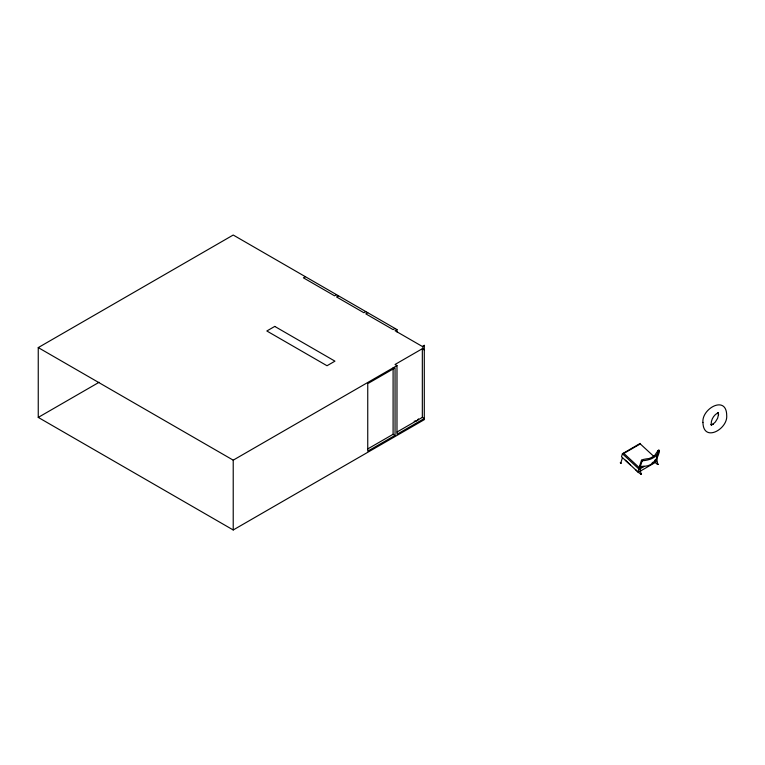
<?xml version="1.0" encoding="UTF-8"?>
<svg xmlns="http://www.w3.org/2000/svg" width="765" height="765" viewBox="0 0 765 765"><rect width="100%" height="100%" fill="white"/><g stroke="black" fill="none" stroke-linecap="round" stroke-linejoin="round"><path stroke-width="1.15" d="M640.525 473.994L641.433 474.128L640.85 473.755M657.336 464.288L658.283 464.355L657.671 464.049M639.607 466.134L640.171 467.052L647.745 465.77A22.912 16.467 17.7 0 0 653.855 462.29C658.388 458.837 662.939 442.017 654.936 455.165A22.195 15.95 17.7 0 1 649.016 458.541C636.939 459.87 641.08 462.07 649.772 459.392A22.912 16.467 17.7 0 0 655.882 455.911L659.449 450.786M620.788 463.064L622.375 457.872M656.705 457.47L657.737 454.094M638.297 472.282L639.272 467.664L623.877 453.406A1.578 1.09 12.8 0 0 623.379 453.329L622.452 453.674L621.496 456.734L638.297 472.282L655.844 462.156L656.743 458.895M641.481 460.262L639.454 466.64L643.604 466.268M640.171 467.052L642.198 460.664M657.718 452.325L658.388 450.193M658.359 452.364L659.038 450.231M644.379 466.334L639.215 469.308L622.414 453.76L640.152 443.423L640.324 443.901L623.877 453.406M642.218 461.247L641.491 460.683M654.524 460.75L655.519 459.478M396.987 329.581L395.046 330.709L422.337 346.469L424.288 345.34L424.288 419.66L233.22 529.973L38.25 417.403L38.25 347.597L233.22 235.027L396.987 329.581L396.987 331.953M38.25 417.403L99.115 382.271M305.359 276.701L303.409 277.829L334.601 295.835L336.552 294.707M338.503 295.835L336.552 296.963L363.844 312.722L365.794 311.594M367.745 312.722L365.794 313.851L393.095 329.61L395.046 328.481M424.288 345.34A5.785 3.337 0 0 0 424.288 349.844L422.337 348.716L395.046 364.475L396.987 365.603L396.987 434.291L424.288 418.532L422.337 417.403L397.064 431.995M38.25 347.597L233.22 460.157L396.987 365.603M367.822 448.883L393.095 434.291L395.046 435.419L395.046 367.879L367.745 383.638L367.745 451.178L395.046 435.419M639.272 467.664L641.328 466.478M717.972 412.488L718.507 415.003L718.536 414.42L717.608 418.283L715.399 421.945L712.846 424.279L713.343 423.963C709.652 425.952 712.272 424.651 711.163 424.02C711.125 419.641 713.669 415.242 717.484 413.081C717.427 412.909 719.444 413.157 717.952 412.631M656.733 457.805L656.227 458.101M710.895 424.747L711.746 424.891L711.24 424.757M656.762 456.514L657.412 457.174M640.448 474.166L640.994 474.004L639.846 467.731A1.654 0.956 60 0 1 639.884 467.176M639.961 443.624L654.018 456.581M654.744 462.137L657.737 464.537L656.666 458.025M625.34 460.214L630.379 464.871M635.409 469.519L639.607 473.392M422.337 348.716L422.337 417.403M393.095 367.936L393.095 434.291M233.22 460.157L233.22 529.973M653.386 461.917A22.558 16.208 17.7 0 1 652.086 462.968M418.398 418.876A4.141 2.391 0 0 1 414.161 421.209M702.939 422.395C703.322 442.935 728.003 429.136 726.702 415.424C726.52 394.683 701.572 408.567 702.939 422.395M639.377 467.692L640.315 467.759L639.377 467.692M620.329 462.863L621.209 463.341L620.367 462.787M658.12 451.14L659 451.618L658.158 451.063M274.759 326.416L266.832 330.987L327.018 365.737L334.946 361.157L274.759 326.416"/></g></svg>
